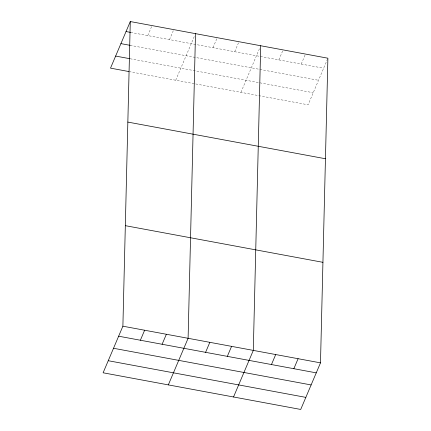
<?xml version="1.0" encoding="UTF-8"?>
<svg xmlns="http://www.w3.org/2000/svg" width="431" height="431" viewBox="0 0 431 431"><rect width="100%" height="100%" fill="white"/><g stroke="black" fill="none" stroke-linecap="round" stroke-linejoin="round"><path stroke-width="0.32" stroke-dasharray="2.15 1.62" d="M147.779 35.584L152.024 25.58M169.512 39.62L173.758 29.615M175.719 80.241L194.494 35.999M212.984 47.685L217.229 37.68M234.723 51.715L238.968 41.71M240.924 92.336L259.704 48.1M278.852 59.904L283.097 49.899M301.247 64.057L305.493 54.053M327.635 58.799L308.111 104.803L129.612 71.686M130.652 32.406L323.643 68.211M130.135 45.336L318.514 80.285M130.124 58.756L313.235 92.724"/><path stroke-width="0.65" d="M122.889 326.197L130.286 21.55L327.889 58.212L320.492 362.859L300.714 409.45L103.111 372.788L122.889 326.197L320.492 362.859M195.496 33.645L188.099 338.297L168.322 384.888M260.701 45.745L253.304 350.392L233.532 396.983M130.286 21.55L110.508 68.141L128.95 71.562M140.382 340.231L144.627 330.232M162.115 344.267L166.361 334.262M205.587 352.332L209.832 342.327M227.326 356.362L231.571 346.362M271.455 364.551L275.7 354.551M293.85 368.704L298.096 358.705M126.041 31.555L130.652 32.406M120.917 43.628L130.135 45.336M115.637 56.068L129.467 58.632M127.845 122.086L325.448 158.743M125.329 225.666L322.932 262.323M118.644 336.202L316.246 372.858M113.52 348.275L311.117 384.937M108.24 360.715L305.838 397.377"/></g></svg>
